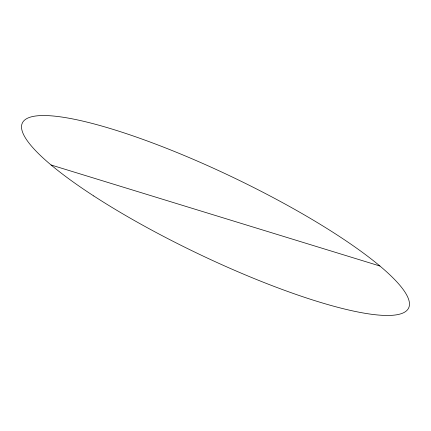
<?xml version="1.0" encoding="UTF-8"?>
<svg xmlns="http://www.w3.org/2000/svg" width="431" height="431" viewBox="0 0 431 431"><rect width="100%" height="100%" fill="white"/><g stroke="black" fill="none" stroke-linecap="round" stroke-linejoin="round"><path stroke-width="0.65" d="M51.073 164.981L379.926 266.019M93.769 195.97A214.137 41.958 25.6 0 0 407.144 310.169A214.137 41.958 25.6 0 0 145.586 140.361A214.137 41.958 25.6 0 0 93.769 195.97"/></g></svg>
